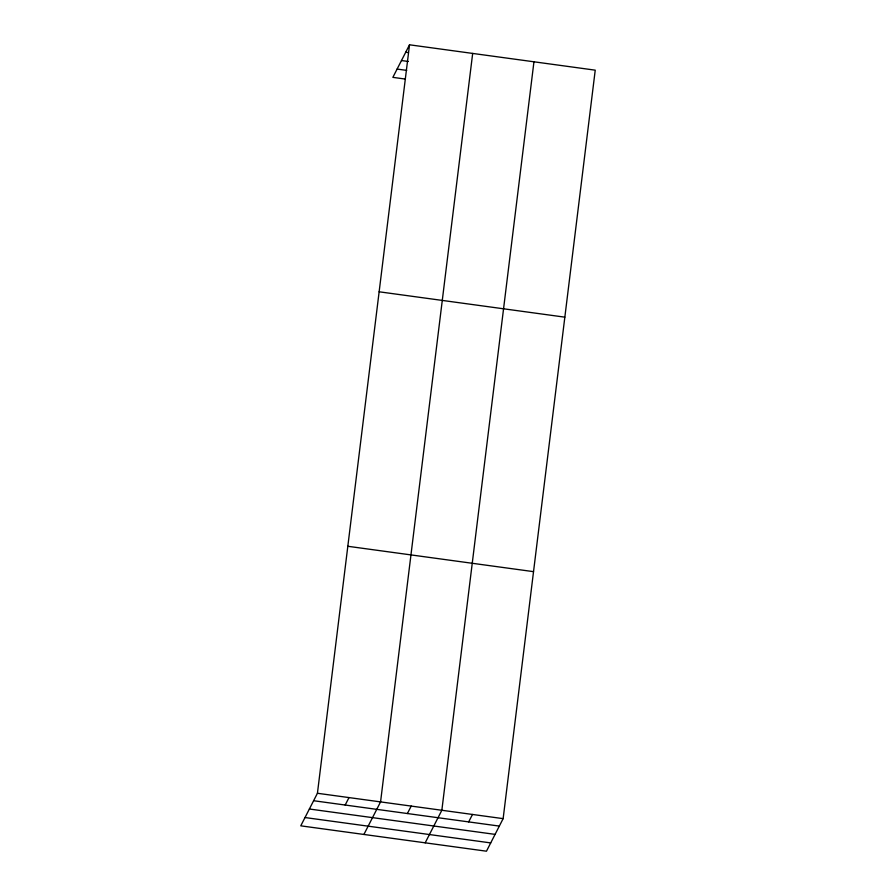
<?xml version="1.0" encoding="UTF-8"?>
<svg xmlns="http://www.w3.org/2000/svg" width="896" height="896" viewBox="0 0 896 896"><rect width="100%" height="100%" fill="white"/><g stroke="black" fill="none" stroke-linecap="round" stroke-linejoin="round"><path stroke-width="1.34" d="M317.43 793.274L409.528 44.8L595.235 70.168L503.138 818.642L486.472 851.2L300.765 825.832L317.43 793.274L503.138 818.642M472.674 53.424L380.565 801.898L363.91 834.456M533.949 61.802L441.851 810.264L425.186 842.834M409.528 44.8L392.862 77.358L405.216 79.05M345.184 805.034L349.003 797.586M407.4 813.534L411.208 806.075M468.675 821.901L472.494 814.453M405.72 52.248L408.464 52.629M401.475 60.536L408.341 61.477M397.107 69.07L406.717 70.392M379.131 291.794L564.838 317.162M347.827 546.28L533.523 571.648M313.611 800.722L499.318 826.09M309.378 809.01L495.085 834.378M305.01 817.544L490.706 842.912"/></g></svg>
